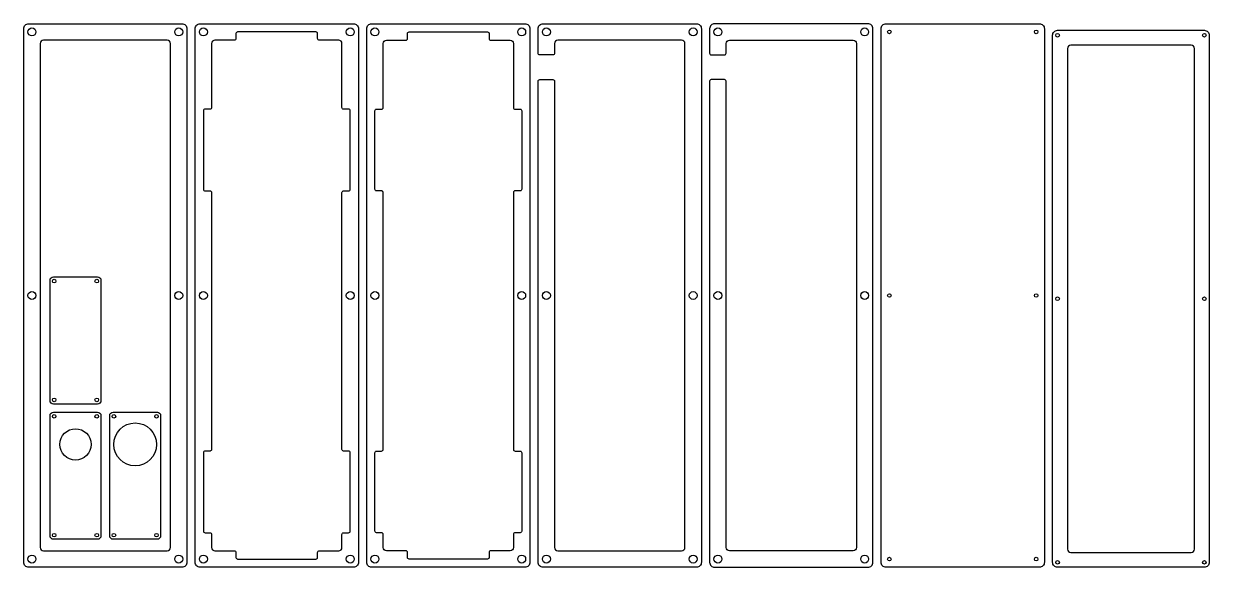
# Model space of a CAD drawing. Header units: millimetres. Extents: x 4974 to 5695, y -108 to 222.
import ezdxf

# ---------------------------------------------------------------- set-up
doc = ezdxf.new("R2010")
doc.units = ezdxf.units.MM
doc.layers.get('0').update_dxf_attribs({"linetype": 'CONTINUOUS'})

msp = doc.modelspace()

# ---------------------------------------------------------------- linework, layer by layer
for points in [[(5073.62, -104.73, -0.414214), (5070.62, -107.73), (4977.47, -107.73, -0.414214), (4974.47, -104.73), (4974.47, 219.35, -0.414214), (4977.47, 222.35), (5070.62, 222.35, -0.414214), (5073.62, 219.35)], [(5081.62, -107.73, -0.414214), (5078.62, -104.73), (5078.62, 219.35, -0.414214), (5081.62, 222.35), (5174.77, 222.35, -0.414214), (5177.77, 219.35), (5177.77, -104.73, -0.414214), (5174.77, -107.73)], [(5103.4, 213.35, -0.414214), (5102.4, 212.35), (5090.62, 212.35, 0.414214), (5088.62, 210.35), (5088.62, 171.45, -0.414214), (5087.62, 170.45), (5084.62, 170.45, 0.414214), (5083.62, 169.45), (5083.62, 121.85, 0.414214), (5084.62, 120.85), (5087.62, 120.85, -0.414214), (5088.62, 119.85), (5088.62, -36.13, -0.414214), (5087.62, -37.13), (5084.62, -37.13, 0.414214), (5083.62, -38.13), (5083.62, -85.73, 0.414214), (5084.62, -86.73), (5087.62, -86.73, -0.414214), (5088.62, -87.73), (5088.62, -95.73, 0.414214), (5090.62, -97.73), (5102.4, -97.73, -0.414214), (5103.4, -98.73), (5103.4, -101.73, 0.414214), (5104.4, -102.73), (5152, -102.73, 0.414214), (5153, -101.73), (5153, -98.73, -0.414214), (5154, -97.73), (5165.77, -97.73, 0.414214), (5167.77, -95.73), (5167.77, -87.73, -0.414214), (5168.77, -86.73), (5171.77, -86.73, 0.414214), (5172.77, -85.73), (5172.77, -38.13, 0.414214), (5171.77, -37.13), (5168.77, -37.13, -0.414214), (5167.77, -36.13), (5167.77, 119.85, -0.414214), (5168.77, 120.85), (5171.77, 120.85, 0.414214), (5172.77, 121.85), (5172.77, 169.45, 0.414214), (5171.77, 170.45), (5168.77, 170.45, -0.414214), (5167.77, 171.45), (5167.77, 210.35, 0.414214), (5165.77, 212.35), (5154, 212.35, -0.414214), (5153, 213.35), (5153, 216.35, 0.414214), (5152, 217.35), (5104.4, 217.35, 0.414214), (5103.4, 216.35)], [(5281.92, 219.35), (5281.92, -104.73, -0.414214), (5278.92, -107.73), (5185.77, -107.73, -0.414214), (5182.77, -104.73), (5182.77, 219.35, -0.414214), (5185.77, 222.35), (5278.92, 222.35, -0.414214)], [(5192.77, 210.35, -0.414214), (5194.77, 212.35), (5206.55, 212.35, 0.414214), (5207.55, 213.35), (5207.55, 216.35, -0.414214), (5208.55, 217.35), (5256.15, 217.35, -0.414214), (5257.15, 216.35), (5257.15, 213.35, 0.414214), (5258.15, 212.35), (5269.92, 212.35, -0.414214), (5271.92, 210.35), (5271.92, 171.45, 0.414214), (5272.92, 170.45), (5275.92, 170.45, -0.414214), (5276.92, 169.45), (5276.92, 121.85, -0.414214), (5275.92, 120.85), (5272.92, 120.85, 0.414214), (5271.92, 119.85), (5271.92, -36.13, 0.414214), (5272.92, -37.13), (5275.92, -37.13, -0.414214), (5276.92, -38.13), (5276.92, -85.73, -0.414214), (5275.92, -86.73), (5272.92, -86.73, 0.414214), (5271.92, -87.73), (5271.92, -95.73, -0.414214), (5269.92, -97.73), (5258.15, -97.73, 0.414214), (5257.15, -98.73), (5257.15, -101.73, -0.414214), (5256.15, -102.73), (5208.55, -102.73, -0.414214), (5207.55, -101.73), (5207.55, -98.73, 0.414214), (5206.55, -97.73), (5194.77, -97.73, -0.414214), (5192.77, -95.73), (5192.77, -87.73, 0.414214), (5191.77, -86.73), (5188.77, -86.73, -0.414214), (5187.77, -85.73), (5187.77, -38.13, -0.414214), (5188.77, -37.13), (5191.77, -37.13, 0.414214), (5192.77, -36.13), (5192.77, 119.85, 0.414214), (5191.77, 120.85), (5188.77, 120.85, -0.414214), (5187.77, 121.85), (5187.77, 169.45, -0.414214), (5188.77, 170.45), (5191.77, 170.45, 0.414214), (5192.77, 171.45)], [(5383.07, -107.73), (5289.92, -107.73, -0.414214), (5286.92, -104.73), (5286.92, 187.4, -0.414214), (5287.92, 188.4), (5295.92, 188.4, -0.414214), (5296.92, 187.4), (5296.92, -95.73, 0.414214), (5298.92, -97.73), (5374.07, -97.73, 0.414214), (5376.07, -95.73), (5376.07, 210.35, 0.414214), (5374.07, 212.35), (5298.92, 212.35, 0.414214), (5296.92, 210.35), (5296.92, 204.4, -0.414214), (5295.92, 203.4), (5287.92, 203.4, -0.414214), (5286.92, 204.4), (5286.92, 219.35, -0.414214), (5289.92, 222.35), (5383.07, 222.35, -0.414214), (5386.07, 219.35), (5386.07, -104.73, -0.414214)], [(5480.22, -95.73, -0.414214), (5478.22, -97.73), (5403.07, -97.73, -0.414214), (5401.07, -95.73), (5401.07, 187.4, 0.414214), (5400.07, 188.4), (5392.07, 188.4, 0.414214), (5391.07, 187.4), (5391.07, -104.73, 0.414214), (5394.07, -107.73), (5487.22, -107.73, 0.414214), (5490.22, -104.73), (5490.22, 219.35, 0.414214), (5487.22, 222.35), (5394.07, 222.35, 0.414214), (5391.07, 219.35), (5391.07, 204.4, 0.414214), (5392.07, 203.4), (5400.07, 203.4, 0.414214), (5401.07, 204.4), (5401.07, 210.35, -0.414214), (5403.07, 212.35), (5478.22, 212.35, -0.414214), (5480.22, 210.35)], [(5591.37, 222.35, -0.414214), (5594.37, 219.35), (5594.37, -104.73, -0.414214), (5591.37, -107.73), (5498.22, -107.73, -0.414214), (5495.22, -104.73), (5495.22, 219.35, -0.414214), (5498.22, 222.35)], [(5691.52, -107.73), (5602.37, -107.73, -0.414214), (5599.37, -104.73), (5599.37, 215.35, -0.414214), (5602.37, 218.35), (5691.52, 218.35, -0.414214), (5694.52, 215.35), (5694.52, -104.73, -0.414214)], [(5063.62, -95.73), (5063.62, 210.35, 0.414214), (5061.62, 212.35), (4986.47, 212.35, 0.414214), (4984.47, 210.35), (4984.47, -95.73, 0.414214), (4986.47, -97.73), (5061.62, -97.73, 0.414214)], [(5685.52, -96.73), (5685.52, 207.35, 0.414214), (5683.52, 209.35), (5610.37, 209.35, 0.414214), (5608.37, 207.35), (5608.37, -96.73, 0.414214), (5610.37, -98.73), (5683.52, -98.73, 0.414214)], [(5019.38, 68.57, -0.414214), (5021.38, 66.57), (5021.38, -6.58, -0.414214), (5019.38, -8.58), (4992.47, -8.58, -0.414214), (4990.47, -6.58), (4990.47, 66.57, -0.414214), (4992.47, 68.57)], [(5019.38, -13.58, -0.414214), (5021.38, -15.58), (5021.38, -88.73, -0.414214), (5019.38, -90.73), (4992.47, -90.73, -0.414214), (4990.47, -88.73), (4990.47, -15.58, -0.414214), (4992.47, -13.58)], [(5057.63, -15.58), (5057.63, -88.73, -0.414214), (5055.63, -90.73), (5028.72, -90.73, -0.414214), (5026.72, -88.73), (5026.72, -15.58, -0.414214), (5028.72, -13.58), (5055.63, -13.58, -0.414214)]]:
    msp.add_lwpolyline(points, format="xyb", close=True)
for centre, radius in [((4979.47, 217.35), 2.4), ((5068.62, 217.35), 2.4), ((5083.62, 217.35), 2.4), ((5172.77, 217.35), 2.4), ((5187.77, 217.35), 2.4), ((5276.92, 217.35), 2.4), ((5291.92, 217.35), 2.4), ((5381.07, 217.35), 2.4), ((5396.07, 217.35), 2.4), ((5485.22, 217.35), 2.4), ((5500.22, 217.35), 1.1), ((5589.37, 217.35), 1.1), ((5602.37, 215.35), 1.1), ((5691.52, 215.35), 1.1), ((4992.97, 66.07), 1.1), ((5018.87, 66.07), 1.1), ((4979.47, 57.31), 2.4), ((5068.62, 57.31), 2.4), ((5083.62, 57.31), 2.4), ((5172.77, 57.31), 2.4), ((5187.77, 57.31), 2.4), ((5276.92, 57.31), 2.4), ((5291.92, 57.31), 2.4), ((5381.07, 57.31), 2.4), ((5396.07, 57.31), 2.4), ((5485.22, 57.31), 2.4), ((5500.22, 57.31), 1.1), ((5589.37, 57.31), 1.1), ((5602.37, 55.31), 1.1), ((5691.52, 55.31), 1.1), ((4992.97, -6.08), 1.1), ((5018.87, -6.08), 1.1), ((4992.97, -16.08), 1.1), ((5018.87, -16.08), 1.1), ((5029.23, -16.08), 1.1), ((5042.18, -33.1), 13), ((5055.13, -16.08), 1.1), ((5005.93, -33.1), 9.5), ((4992.97, -88.23), 1.1), ((5018.87, -88.23), 1.1), ((5029.23, -88.23), 1.1), ((5055.13, -88.23), 1.1), ((4979.47, -102.73), 2.4), ((5068.62, -102.73), 2.4), ((5083.62, -102.73), 2.4), ((5172.77, -102.73), 2.4), ((5187.77, -102.73), 2.4), ((5276.92, -102.73), 2.4), ((5291.92, -102.73), 2.4), ((5381.07, -102.73), 2.4), ((5396.07, -102.73), 2.4), ((5485.22, -102.73), 2.4), ((5500.22, -102.73), 1.1), ((5589.37, -102.73), 1.1), ((5602.37, -104.73), 1.1), ((5691.52, -104.73), 1.1)]:
    msp.add_circle(centre, radius)

doc.saveas('drawing.dxf')
